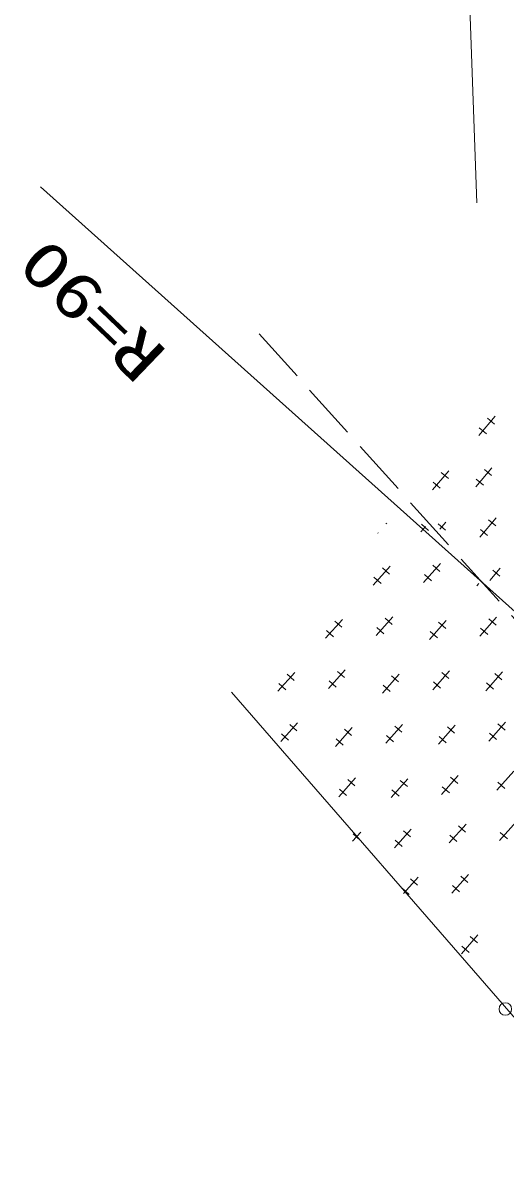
# Model space of a CAD drawing. Units: millimetres, scale not verified. Extents: x 83137 to 723137, y -7377 to 352623.
# Drawn here: x 115205 to 134337, y 212365 to 258136 of the extents above; entities that cross this region are included whole.
import ezdxf
from ezdxf.enums import TextEntityAlignment as Align

# ---------------------------------------------------------------- set-up
doc = ezdxf.new("R2010")
doc.units = ezdxf.units.MM
doc.header["$LTSCALE"] = 1000
doc.linetypes.add('USER3', pattern=[3, 2.25, -0.75])
doc.layers.add('S-BGD', color=1, linetype='Continuous', lineweight=13)
doc.layers.add('S-BGD-HTXT', color=6, linetype='Continuous', lineweight=13)
doc.styles.add('ＭＳ ゴシック', font='')
doc.styles.get('ＭＳ ゴシック').set_extended_font_data('MS Gothic')

msp = doc.modelspace()

# ---------------------------------------------------------------- linework, layer by layer
at = {"layer": 'S-BGD', "linetype": 'USER3'}
msp.add_line((124558, 245813), (141924, 226423), dxfattribs=at)
at = {"layer": 'S-BGD'}
for p, q in [((133906, 242537), (133260, 241774)), ((133603, 242466), (133889, 242223)), ((133566, 241842), (133280, 242084)), ((132078, 240379), (131431, 239616)), ((131775, 240308), (132061, 240065)), ((133786, 240498), (133139, 239734)), ((133483, 240426), (133769, 240184)), ((131738, 239684), (131452, 239926)), ((133446, 239802), (133160, 240045)), ((133951, 238504), (133305, 237741)), ((129585, 238295), (129613, 238270)), ((131157, 238160), (130968, 237948)), ((131276, 238008), (130997, 238258)), ((131655, 238268), (131941, 238026)), ((131958, 238339), (131724, 238063)), ((133611, 237809), (133325, 238052)), ((133648, 238433), (133934, 238191)), ((129279, 237898), (129257, 237918)), ((131745, 236696), (131078, 235951)), ((131440, 236633), (131720, 236383)), ((129748, 236586), (129081, 235842)), ((129443, 236524), (129723, 236273)), ((131386, 236011), (131107, 236261)), ((134116, 236511), (133700, 236020)), ((133813, 236440), (134100, 236198)), ((129389, 235901), (129110, 236151)), ((133264, 235910), (133180, 235814)), ((127861, 234480), (127193, 233735)), ((127556, 234417), (127835, 234167)), ((129858, 234589), (129190, 233845)), ((129553, 234527), (129832, 234276)), ((131974, 234439), (131314, 233687)), ((131670, 234373), (131952, 234126)), ((133970, 234570), (133310, 233818)), ((133666, 234504), (133948, 234256)), ((127502, 233794), (127222, 234044)), ((129499, 233904), (129219, 234154)), ((131622, 233750), (131340, 233997)), ((133618, 233880), (133336, 234128)), ((125973, 232373), (125306, 231628)), ((125669, 232310), (125948, 232060)), ((127970, 232483), (127303, 231738)), ((127666, 232420), (127945, 232170)), ((130108, 232313), (129449, 231561)), ((129805, 232247), (130086, 232000)), ((132104, 232443), (131445, 231692)), ((131800, 232377), (132082, 232130)), ((134202, 232398), (133540, 231649)), ((133898, 232334), (134179, 232085)), ((125615, 231687), (125335, 231938)), ((127612, 231797), (127332, 232047)), ((129757, 231624), (129475, 231871)), ((131752, 231754), (131471, 232002)), ((133848, 231711), (133567, 231959)), ((123461, 231595), (152622, 198003)), ((126083, 230376), (125416, 229631)), ((125779, 230313), (126058, 230063)), ((130239, 230317), (129579, 229565)), ((129935, 230251), (130217, 230004)), ((132329, 230279), (131667, 229530)), ((134325, 230402), (133663, 229653)), ((134021, 230337), (134302, 230089)), ((125724, 229690), (125445, 229941)), ((128243, 230187), (127584, 229435)), ((127939, 230121), (128221, 229874)), ((129887, 229628), (129605, 229875)), ((131975, 229591), (131694, 229840)), ((132025, 230214), (132306, 229966)), ((133971, 229714), (133690, 229963)), ((127891, 229498), (127609, 229745)), ((134654, 228455), (133984, 227713)), ((128374, 228191), (127714, 227439)), ((128070, 228125), (128352, 227878)), ((130456, 228160), (129794, 227411)), ((130152, 228095), (130433, 227847)), ((132452, 228283), (131790, 227534)), ((132148, 228218), (132429, 227970)), ((134292, 227771), (134014, 228023)), ((128022, 227502), (127740, 227749)), ((130102, 227472), (129821, 227720)), ((132098, 227595), (131817, 227843)), ((130579, 226164), (129917, 225414)), ((132758, 226356), (132088, 225614)), ((132454, 226294), (132732, 226043)), ((134756, 226458), (134086, 225716)), ((128583, 226040), (128264, 225679)), ((128279, 225976), (128560, 225727)), ((130225, 225476), (129944, 225724)), ((130275, 226099), (130556, 225850)), ((132397, 225672), (132118, 225923)), ((134394, 225774), (134116, 226025)), ((132860, 224359), (132190, 223616)), ((132556, 224297), (132834, 224046)), ((130501, 223573), (130223, 223824)), ((130863, 224257), (130283, 223614)), ((130558, 224195), (130837, 223944)), ((132499, 223675), (132221, 223926)), ((133229, 221963), (132572, 221209)), ((132925, 221896), (133208, 221650)), ((132880, 221273), (132597, 221519))]:
    msp.add_line(p, q, dxfattribs=at)
msp.add_circle((134313, 219026), 249, dxfattribs=at)
at = {"layer": 'S-BGD-HTXT'}
for p, q in [((133189, 251011), (132761, 262682)), ((147525, 223270), (115895, 251641))]:
    msp.add_line(p, q, dxfattribs=at)

# ---------------------------------------------------------------- texts
at = {"layer": 'S-BGD-HTXT', "style": 'ＭＳ ゴシック', "width": 1.35}
msp.add_text('R=90', height=1833, rotation=136.2, dxfattribs=at).set_placement((121376, 245455), align=Align.BOTTOM_LEFT)

doc.saveas('drawing.dxf')
